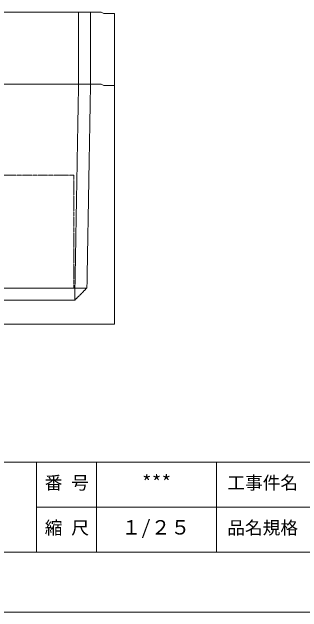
# Model space of a CAD drawing. Units: millimetres, scale not verified. Extents: x -3712 to 3712, y -2625 to 2625.
# Drawn here: x 235 to 1445, y -2625 to -125 of the extents above; entities that cross this region are included whole.
import ezdxf
from ezdxf.enums import TextEntityAlignment as Align

# ---------------------------------------------------------------- set-up
doc = ezdxf.new("R2010")
doc.units = ezdxf.units.MM
doc.header["$LTSCALE"] = 10
doc.linetypes.add('LONG_DASHED1', pattern=[7, 6, -1])
doc.linetypes.add('LONG_DOUBLE_CHAIN', pattern=[21.8, 18, -1, 0.6, -0.6, 0.6, -1])
for name, color, linetype, lineweight in [('0-0_D-TTL', 7, 'Continuous', 9), ('0-1_Defpoints', 7, 'Continuous', 9), ('0-2_D-TTL-FRAM1', 134, 'Continuous', 9), ('0-3_D-TTL-TXT', 7, 'Continuous', 9), ('0-7_D-STR-STR5', 1, 'LONG_DOUBLE_CHAIN', 9), ('0-8_D-STR', 7, 'Continuous', 9)]:
    doc.layers.add(name, color=color, linetype=linetype, lineweight=lineweight)
doc.styles.add('ＭＳ ゴシック', font='')
doc.styles.get('ＭＳ ゴシック').set_extended_font_data('MS Gothic')

# ---------------------------------------------------------------- blocks, each defined once
blk = doc.blocks.new('A$C4DE05FD1')
at = {"layer": '0-0_D-TTL', "color": 134}
blk.add_line((2000, 2000), (57400, 2000), dxfattribs=at)
at = {"layer": '0-1_Defpoints', "color": 134}
blk.add_line((0, 0), (59400, 0), dxfattribs=at)
at = {"layer": '0-2_D-TTL-FRAM1'}
for p, q in [((19400, 5000), (57400, 5000)), ((32400, 5000), (32400, 2000)), ((34400, 5000), (34400, 2000)), ((38400, 5000), (38400, 2000)), ((32400, 3500), (57400, 3500))]:
    blk.add_line(p, q, dxfattribs=at)
at = {"layer": '0-3_D-TTL-TXT', "style": 'ＭＳ ゴシック'}
for s, p in [('番 号', (32671.93, 3959.73)), ('工事件名', (38764.19, 3959.73)), ('縮 尺', (32671.93, 2459.73)), ('品名規格', (38764.19, 2459.73))]:
    blk.add_text(s, height=433, dxfattribs=at).set_placement(p, align=Align.BOTTOM_LEFT)
blk = doc.blocks.new('A$C3DAA399E')
at = {"layer": '0-7_D-STR-STR5'}
for p, q in [((5300, -3800), (5300, -8500)), ((5300, -8500), (-5300, -8500))]:
    blk.add_line(p, q, dxfattribs=at)
blk.add_lwpolyline([(5300, -3800), (-5300, -3800), (-5300, -8500)], dxfattribs=at)
at = {"layer": '0-8_D-STR'}
for p, q in [((-6550, -60), (-6450, 0)), ((-7000, -60), (-7000, -10000)), ((-7000, -60), (-6550, -60)), ((7000, -60), (6550, -60)), ((7000, -60), (7000, -10000)), ((7000, -10000), (-7000, -10000))]:
    blk.add_line(p, q, dxfattribs=at)
at = {"layer": '0-8_D-STR', "linetype": 'LONG_DASHED1'}
for p, q in [((-6000, 0), (-5850, -8500)), ((-5500, 0), (-5350, -8500)), ((5500, 0), (5350, -8500)), ((6000, 0), (5850, -8500)), ((-5350, -9000), (-5850, -8500)), ((5850, -8500), (-5850, -8500)), ((-5350, -9000), (-5350, -8500)), ((5350, -9000), (5850, -8500)), ((5350, -9000), (5350, -8500)), ((5350, -9000), (-5350, -9000)), ((-600, -9090), (-700, -9000)), ((600, -9090), (700, -9000)), ((600, -9090), (-600, -9090)), ((-323.4, -10000), (-352.5, -9090)), ((323.4, -10000), (352.5, -9090))]:
    blk.add_line(p, q, dxfattribs=at)
at = {"layer": '0-8_D-STR'}
blk.add_lwpolyline([(6550, -60), (6450, 0), (-6450, 0)], dxfattribs=at)
blk = doc.blocks.new('A$C72EA5727')
at = {"layer": '0-8_D-STR'}
for p, q in [((-6550, -60), (-6450, 0)), ((-7000, -60), (-7000, -3060)), ((-7000, -60), (-6550, -60)), ((7000, -60), (6550, -60)), ((7000, -60), (7000, -3060)), ((-6550, -3060), (-6450, -3000)), ((-7000, -3060), (-6550, -3060)), ((7000, -3060), (6550, -3060))]:
    blk.add_line(p, q, dxfattribs=at)
at = {"layer": '0-8_D-STR', "linetype": 'LONG_DASHED1'}
for p, q in [((-6000, 0), (-6000, -3000)), ((-5500, 0), (-5500, -3000)), ((5500, 0), (5500, -3000)), ((6000, 0), (6000, -3000))]:
    blk.add_line(p, q, dxfattribs=at)
at = {"layer": '0-8_D-STR'}
for points in [[(6550, -60), (6450, 0), (-6450, 0)], [(6550, -3060), (6450, -3000), (-6450, -3000)]]:
    blk.add_lwpolyline(points, dxfattribs=at)

msp = doc.modelspace()

# ---------------------------------------------------------------- block references
at = {"layer": '0-0_D-TTL', "xscale": 0.125, "yscale": 0.125}
msp.add_blockref('A$C4DE05FD1', (-3712.5, -2625), dxfattribs=at)
at = {"layer": '0-8_D-STR', "xscale": 0.1, "yscale": 0.1}
for name, p in [('A$C72EA5727', (-37.5, -125)), ('A$C3DAA399E', (-37.5, -425))]:
    msp.add_blockref(name, p, dxfattribs=at)

# ---------------------------------------------------------------- texts
at = {"layer": '0-3_D-TTL-TXT', "style": 'ＭＳ ゴシック'}
for s, p in [('***', (776.65, -2132.75)), ('１/２５', (691.31, -2320.25))]:
    msp.add_text(s, height=60.12, dxfattribs=at).set_placement(p, align=Align.BOTTOM_LEFT)

doc.saveas('drawing.dxf')
